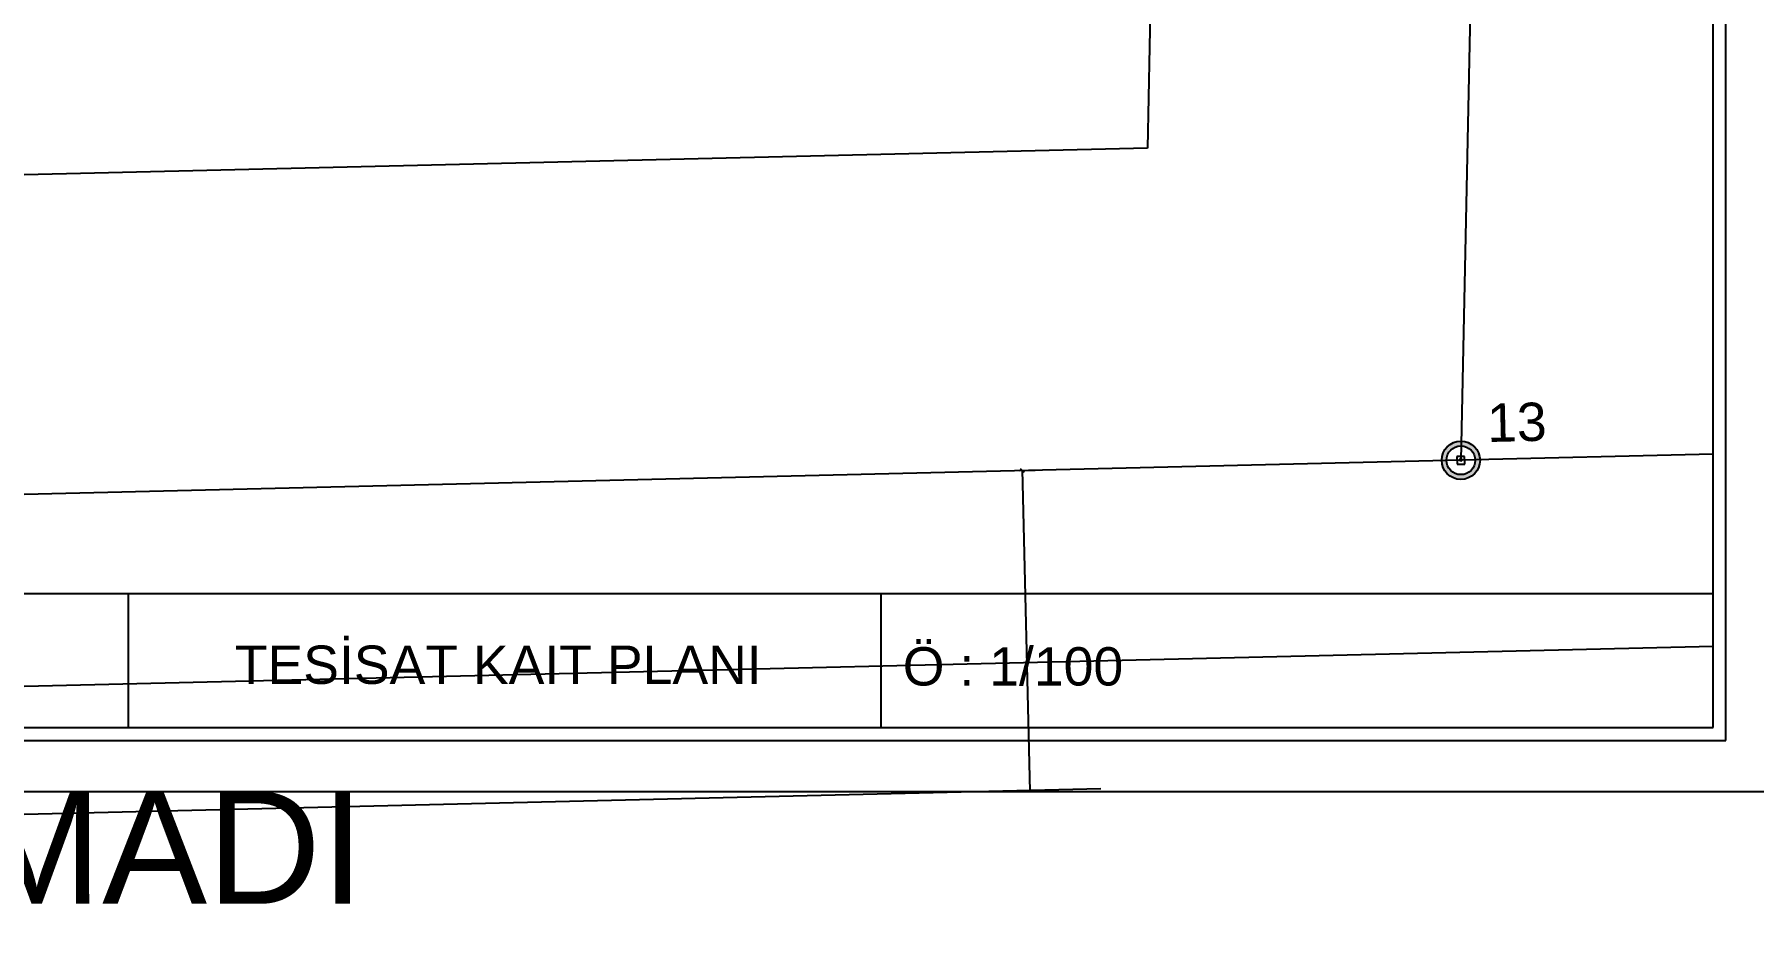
# Model space of a CAD drawing. Header units: millimetres. Extents: x 43168.9 to 43194.6, y -25545.1 to -25543.4.
# Drawn here: x 43174.271 to 43174.809, y -25545.016 to -25544.733 of the extents above; entities that cross this region are included whole.
import ezdxf
from ezdxf.enums import TextEntityAlignment as Align

# ---------------------------------------------------------------- set-up
doc = ezdxf.new("R2010")
doc.units = ezdxf.units.MM
doc.header["$LTSCALE"] = 200
doc.linetypes.add('DASHDOT', pattern=[1, 0.5, -0.25, 0, -0.25])
for name, color, linetype in [('arsasiniri_sgh', 10, 'Continuous'), ('gor-2_sgh', 161, 'Continuous'), ('olcu-uyg_sgh', 193, 'Continuous'), ('pafta_sgh', 11, 'Continuous'), ('sembol_sgh', 8, 'Continuous'), ('yapi-yaklasma_sgh', 41, 'DASHDOT')]:
    doc.layers.add(name, color=color, linetype=linetype)
doc.styles.add('1-200', font='arial.ttf', dxfattribs={"height": 60})
doc.styles.add('antet', font='arial.ttf')
doc.styles.add('ARIAL', font='arial.ttf')

msp = doc.modelspace()

# ---------------------------------------------------------------- hatches: boundary and pattern name
h = msp.add_hatch(color=256)
edge = h.paths.add_edge_path()
edge.add_arc((43174.71697, -25544.86636), 0.006, 0, 360)
edge = h.paths.add_edge_path(flags=16)
edge.add_arc((43174.71697, -25544.86636), 0.0045, 0, 360)

# ---------------------------------------------------------------- linework, layer by layer
at = {"color": 0, "linetype": 'ByBlock', "lineweight": -2}
for p, q in [((43174.71814, -25544.86513), (43174.71574, -25544.86519)), ((43174.71574, -25544.86519), (43174.71579, -25544.86759)), ((43174.7174, -25544.86677), (43174.71653, -25544.86595)), ((43174.71738, -25544.86593), (43174.71655, -25544.86679)), ((43174.71819, -25544.86753), (43174.71814, -25544.86513)), ((43174.58044, -25544.87021), (43174.57921, -25544.86904)), ((43174.71579, -25544.86759), (43174.71819, -25544.86753))]:
    msp.add_line(p, q, dxfattribs=at)
at = {"color": 0, "linetype": 'Continuous', "lineweight": -2}
for radius in [0.006, 0.0045]:
    msp.add_circle((43174.71697, -25544.86636), radius, dxfattribs=at)
at = {"layer": 'arsasiniri_sgh', "color": 14}
for p, q in [((43174.72855, -25544.29934), (43174.71697, -25544.86636)), ((43174.71697, -25544.86636), (43173.724, -25544.89)), ((43174.79588, -25544.86447), (43174.71697, -25544.86636))]:
    msp.add_line(p, q, dxfattribs=at)
at = {"layer": 'gor-2_sgh'}
msp.add_line((43173.70613, -25544.95044), (43174.79588, -25544.9245), dxfattribs=at)
at = {"layer": 'olcu-uyg_sgh'}
for p, q in [((43174.58382, -25544.86953), (43174.57882, -25544.86965)), ((43174.58221, -25544.96985), (43174.57982, -25544.86937))]:
    msp.add_line(p, q, dxfattribs=at)
at = {"layer": 'pafta_sgh'}
for p, q in [((43174.79988, -25544.954), (43174.79988, -25543.526)), ((43174.79588, -25544.95), (43174.79588, -25543.53)), ((43173.65588, -25544.908), (43174.79588, -25544.908)), ((43174.30006, -25544.908), (43174.30006, -25544.95)), ((43174.53552, -25544.908), (43174.53552, -25544.95)), ((43173.65588, -25544.95), (43174.79588, -25544.95)), ((43173.65188, -25544.954), (43174.79988, -25544.954)), ((43173.63588, -25544.97), (43174.81588, -25544.97))]:
    msp.add_line(p, q, dxfattribs=at)
at = {"layer": 'yapi-yaklasma_sgh'}
for p, q in [((43174.62857, -25544.29733), (43174.61894, -25544.76867)), ((43174.62857, -25544.29733), (43174.61894, -25544.76867)), ((43174.61894, -25544.76867), (43173.824, -25544.78759)), ((43174.61894, -25544.76867), (43173.824, -25544.78759))]:
    msp.add_line(p, q, dxfattribs=at)
at = {"layer": 'yapi-yaklasma_sgh', "color": 40}
msp.add_line((43173.92957, -25544.98513), (43174.60437, -25544.96907), dxfattribs=at)

# ---------------------------------------------------------------- texts
at = {"style": 'ARIAL'}
msp.add_attdef('ÇİZİMADI', text='ÇİZİM ADI', height=0.03528, rotation=0.009, dxfattribs=at).set_placement((43174.15778, -25544.98752), align=Align.MIDDLE_LEFT)
at = {"layer": 'pafta_sgh', "style": 'antet'}
for s, p in [('TESİSAT KAIT PLANI', (43174.3334, -25544.93633)), ('Ö : 1/100', (43174.54239, -25544.93684))]:
    msp.add_text(s, height=0.012, dxfattribs=at).set_placement(p)
at = {"layer": 'sembol_sgh', "color": 1, "ltscale": 50, "style": '1-200'}
msp.add_text('13', height=0.012, rotation=1.3638, dxfattribs=at).set_placement((43174.7253, -25544.86066))

doc.saveas('drawing.dxf')
